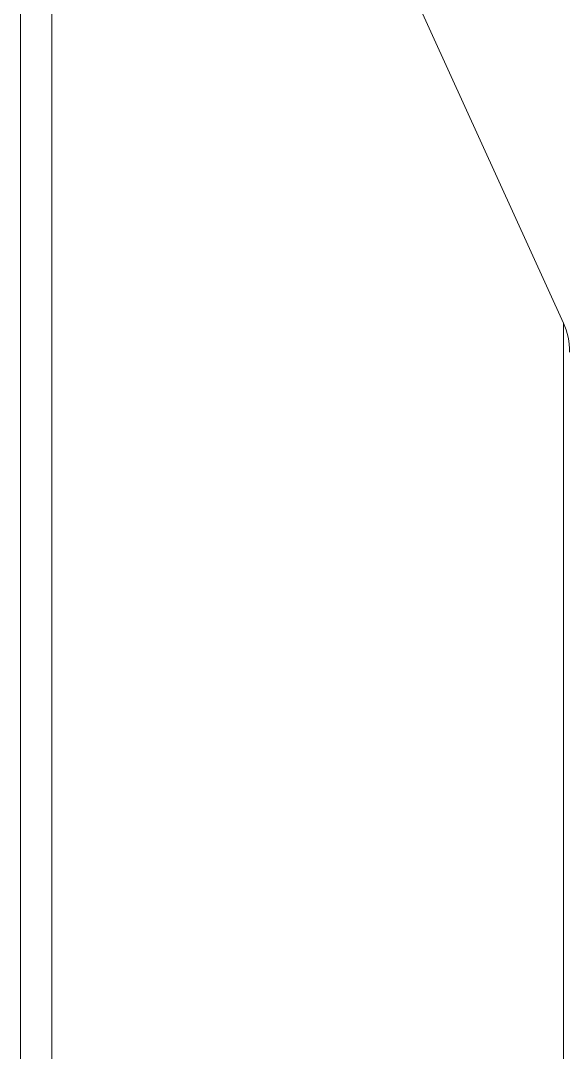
# Model space of a CAD drawing. Extents: x 8886 to 9306, y -19565 to -18971.
# Drawn here: x 9114.1 to 9119.89, y -19095.88 to -19084.86 of the extents above; entities that cross this region are included whole.
import ezdxf

# ---------------------------------------------------------------- set-up
doc = ezdxf.new("R2010")
doc.units = 0
doc.header["$MEASUREMENT"] = 0
doc.linetypes.add('HIDDEN2', pattern=[4.7625, 3.175, -1.5875])
doc.layers.add('1', color=4, linetype='HIDDEN2', lineweight=13)

msp = doc.modelspace()

# ---------------------------------------------------------------- linework, layer by layer
at = {"layer": '1', "color": 7, "linetype": 'Continuous', "lineweight": 18}
msp.add_line((9119.891, -19088.089), (9114.43, -19076.076), dxfattribs=at)
at = {"layer": '1', "color": 1, "linetype": 'Continuous', "lineweight": 13}
for p, q in [((9114.097, -19076.612), (9114.097, -19120.866)), ((9114.43, -19120.647), (9114.43, -19076.823)), ((9119.891, -19088.089), (9119.891, -19108.634))]:
    msp.add_line(p, q, dxfattribs=at)
at = {"layer": '1', "color": 7, "linetype": 'Continuous', "lineweight": 18}
msp.add_arc((9119.208, -19088.399), 0.75, 0, 24.444, dxfattribs=at)

doc.saveas('drawing.dxf')
